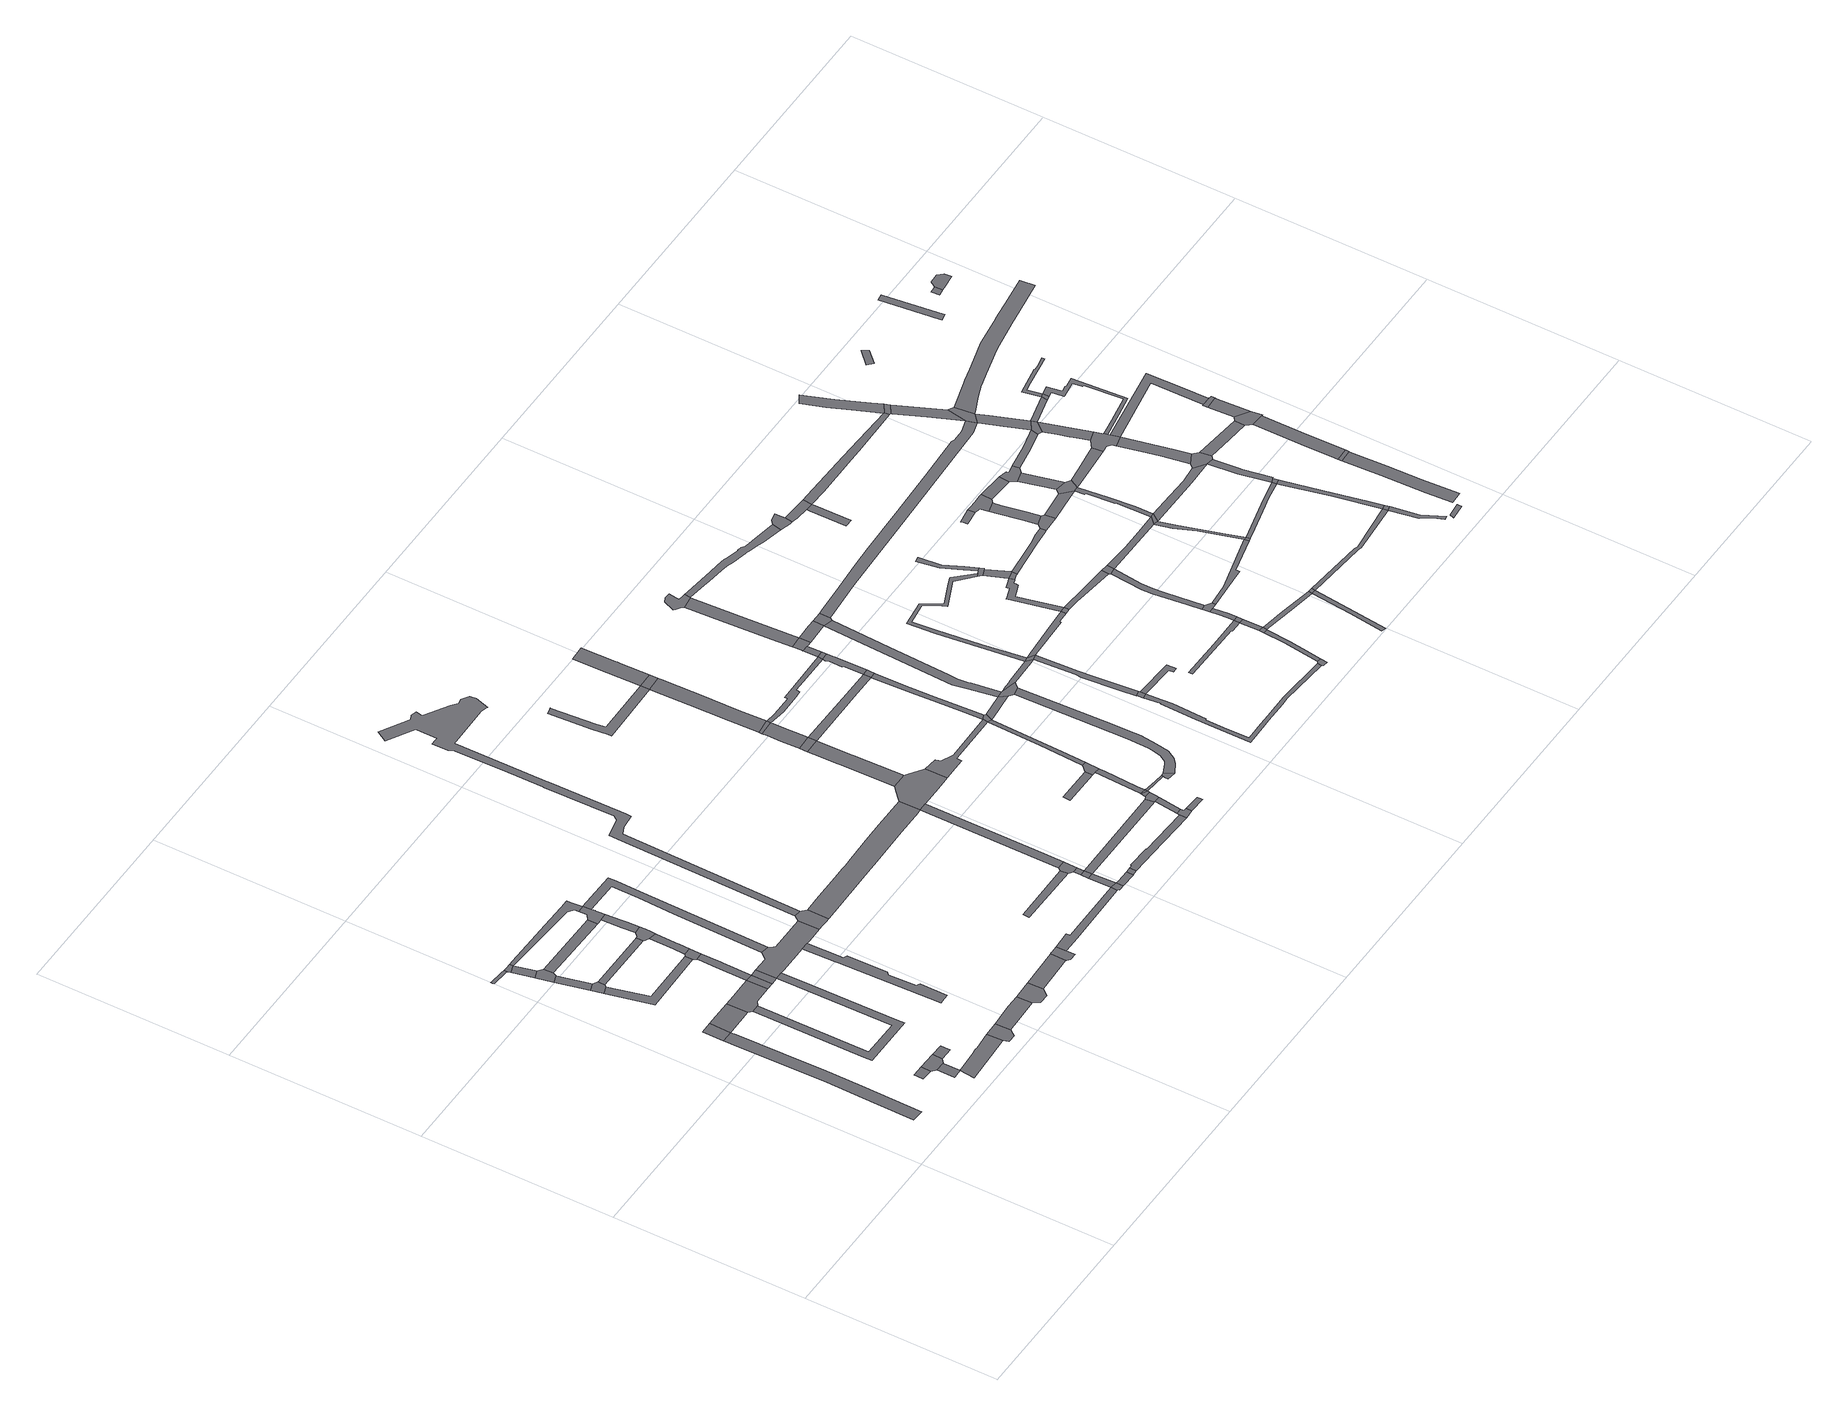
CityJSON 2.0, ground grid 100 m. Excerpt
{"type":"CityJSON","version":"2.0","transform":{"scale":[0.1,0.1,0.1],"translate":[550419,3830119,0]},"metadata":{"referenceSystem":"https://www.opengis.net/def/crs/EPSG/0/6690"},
"CityObjects":{
"road1":{"type":"Road","attributes":{"RoadStructureAttribute.sectionType":"1"},"geometry":[{"type":"MultiSurface","lod":"1","boundaries":[[[0,1,2,3,4,5,6,7,8,9,10,11]]]}]},
"road2":{"type":"Road","attributes":{"RoadStructureAttribute.sectionType":"1"},"geometry":[{"type":"MultiSurface","lod":"1","boundaries":[[[12,13,14,15]]]}]},
"road3":{"type":"Road","geometry":[{"type":"MultiSurface","lod":"1","boundaries":[[[16,5,4,17]]]}]},
"road4":{"type":"Road","attributes":{"RoadStructureAttribute.sectionType":"1"},"geometry":[{"type":"MultiSurface","lod":"1","boundaries":[[[18,19,20,21]]]}]},
"road5":{"type":"Road","geometry":[{"type":"MultiSurface","lod":"1","boundaries":[[[15,14,18,21,22,23]]]}]},
"road6":{"type":"Road","geometry":[{"type":"MultiSurface","lod":"1","boundaries":[[[24,25,26,27,28,29,30,31]]]}]},
"road7":{"type":"Road","attributes":{"RoadStructureAttribute.sectionType":"1"},"geometry":[{"type":"MultiSurface","lod":"1","boundaries":[[[32,17,4,33,34,35]]]}]},
"road8":{"type":"Road","geometry":[{"type":"MultiSurface","lod":"1","boundaries":[[[36,37,23,22]]]}]},
"road9":{"type":"Road","geometry":[{"type":"MultiSurface","lod":"1","boundaries":[[[38,39,40,41,42,43,44,45]]]}]},
"road10":{"type":"Road","attributes":{"RoadStructureAttribute.sectionType":"1"},"geometry":[{"type":"MultiSurface","lod":"1","boundaries":[[[46,47,40,39]]]}]},
"road11":{"type":"Road","attributes":{"RoadStructureAttribute.sectionType":"1"},"geometry":[{"type":"MultiSurface","lod":"1","boundaries":[[[48,49,50,51,52,20,53,54,55]]]}]},
"road12":{"type":"Road","geometry":[{"type":"MultiSurface","lod":"1","boundaries":[[[56,57,58,47,46,59,60]]]}]},
"road13":{"type":"Road","attributes":{"RoadStructureAttribute.sectionType":"1"},"geometry":[{"type":"MultiSurface","lod":"1","boundaries":[[[61,62,63,58,57]]]}]},
"road14":{"type":"Road","geometry":[{"type":"MultiSurface","lod":"1","boundaries":[[[64,65,31,30,63,62,66]]]}]},
"road15":{"type":"Road","attributes":{"RoadStructureAttribute.sectionType":"1"},"geometry":[{"type":"MultiSurface","lod":"1","boundaries":[[[67,68,69,70,71,72,73,74,75,76,77,78,79,80]]]}]},
"road16":{"type":"Road","geometry":[{"type":"MultiSurface","lod":"1","boundaries":[[[81,82,83,35,34,80,79,84,85,86]]]}]},
"road17":{"type":"Road","attributes":{"RoadStructureAttribute.sectionType":"1"},"geometry":[{"type":"MultiSurface","lod":"1","boundaries":[[[87,42,41,88,89,90]]]}]},
"road18":{"type":"Road","geometry":[{"type":"MultiSurface","lod":"1","boundaries":[[[91,48,55,92,93,94]]]}]},
"road19":{"type":"Road","attributes":{"RoadStructureAttribute.sectionType":"1"},"geometry":[{"type":"MultiSurface","lod":"1","boundaries":[[[95,45,44,96,97]]]}]},
"road20":{"type":"Road","geometry":[{"type":"MultiSurface","lod":"1","boundaries":[[[86,85,98,99]]]}]},
"road21":{"type":"Road","attributes":{"RoadStructureAttribute.sectionType":"1"},"geometry":[{"type":"MultiSurface","lod":"1","boundaries":[[[60,59,100,101]]]}]},
"road22":{"type":"Road","geometry":[{"type":"MultiSurface","lod":"1","boundaries":[[[102,99,98,103,75,104]]]}]},
"road23":{"type":"Road","attributes":{"RoadStructureAttribute.sectionType":"1"},"geometry":[{"type":"MultiSurface","lod":"1","boundaries":[[[105,106,107,108,109,110,111,112,113,114,66,62,115,116,117,118,119,120,121,122,123]]]}]},
"road24":{"type":"Road","attributes":{"RoadStructureAttribute.sectionType":"1"},"geometry":[{"type":"MultiSurface","lod":"1","boundaries":[[[124,125,126,127,128,129,86,99]]]}]},
"road25":{"type":"Road","attributes":{"RoadStructureAttribute.sectionType":"1"},"geometry":[{"type":"MultiSurface","lod":"1","boundaries":[[[130,131,132,133,91,94,134,135,136,137]]]}]},
"road26":{"type":"Road","geometry":[{"type":"MultiSurface","lod":"1","boundaries":[[[138,139,140,90,89,141,127,126]]]}]},
"road27":{"type":"Road","attributes":{"RoadStructureAttribute.sectionType":"1"},"geometry":[{"type":"MultiSurface","lod":"1","boundaries":[[[142,143,144,145,146,139,138,147,148,149]]]}]},
"road28":{"type":"Road","geometry":[{"type":"MultiSurface","lod":"1","boundaries":[[[150,151,152,153,154,97,96,155,142,149]]]}]},
"road29":{"type":"Road","attributes":{"RoadStructureAttribute.sectionType":"1"},"geometry":[{"type":"MultiSurface","lod":"1","boundaries":[[[156,157,158,159,160,161,162,163,164,165,166,167,168,169]]]}]},
"road30":{"type":"Road","attributes":{"RoadStructureAttribute.sectionType":"1"},"geometry":[{"type":"MultiSurface","lod":"1","boundaries":[[[170,171,172,173,174,175,176,153,152]]]}]},
"road31":{"type":"Road","geometry":[{"type":"MultiSurface","lod":"1","boundaries":[[[122,177,178,179,180,181,101,100,173,172,182,183,184,185,123]]]}]},
"road32":{"type":"Road","geometry":[{"type":"MultiSurface","lod":"1","boundaries":[[[186,187,130,137,188,189,190,191,192]]]}]},
"road33":{"type":"Road","geometry":[{"type":"MultiSurface","lod":"1","boundaries":[[[193,194,195,104,75,74,196,197,169,168,198,199,200,201,202,203]]]}]},
"road34":{"type":"Road","attributes":{"RoadStructureAttribute.sectionType":"1"},"geometry":[{"type":"MultiSurface","lod":"1","boundaries":[[[204,205,206,207,123,185,208,209,210,193,203]]]}]},
"road35":{"type":"Road","attributes":{"RoadStructureAttribute.sectionType":"1"},"geometry":[{"type":"MultiSurface","lod":"1","boundaries":[[[211,186,192,212]]]}]},
"road36":{"type":"Road","geometry":[{"type":"MultiSurface","lod":"1","boundaries":[[[213,214,200,199,215,216,217,218,219,220]]]}]},
"road37":{"type":"Road","geometry":[{"type":"MultiSurface","lod":"1","boundaries":[[[221,222,223,211,212,224,225,226,227,228]]]}]},
"road38":{"type":"Road","attributes":{"RoadStructureAttribute.sectionType":"1"},"geometry":[{"type":"MultiSurface","lod":"1","boundaries":[[[229,230,231,232,233,221,228,234,235,236]]]}]},
"road39":{"type":"Road","attributes":{"RoadStructureAttribute.sectionType":"1"},"geometry":[{"type":"MultiSurface","lod":"1","boundaries":[[[237,238,239,240]]]}]},
"road40":{"type":"Road","attributes":{"RoadStructureAttribute.sectionType":"1"},"geometry":[{"type":"MultiSurface","lod":"1","boundaries":[[[241,242,243,244,245,246,247,248,218,217,249,250,251,252,253,254,255,256,257]]]}]},
"road41":{"type":"Road","attributes":{"RoadStructureAttribute.sectionType":"1"},"geometry":[{"type":"MultiSurface","lod":"1","boundaries":[[[258,259,260,261,262,263,264,265,266,267,268,269,270,271,272,273,274,275,276,277,278,279,280,213,220,281,282,283,284,285,286,287,288,289,290,291,292,293,294,295,296,297,298,299,300,301,302,303,304,305]]]}]},
"road42":{"type":"Road","geometry":[{"type":"MultiSurface","lod":"1","boundaries":[[[236,235,306,307,308,309,310]]]}]},
"road43":{"type":"Road","attributes":{"RoadStructureAttribute.sectionType":"1"},"geometry":[{"type":"MultiSurface","lod":"1","boundaries":[[[311,312,236,310]]]}]},
"road44":{"type":"Road","geometry":[{"type":"MultiSurface","lod":"1","boundaries":[[[313,314,312,311]]]}]},
"road45":{"type":"Road","attributes":{"RoadStructureAttribute.sectionType":"1"},"geometry":[{"type":"MultiSurface","lod":"1","boundaries":[[[315,314,313,316]]]}]},
"road46":{"type":"Road","geometry":[{"type":"MultiSurface","lod":"1","boundaries":[[[317,240,239,315,316,318]]]}]},
"road47":{"type":"Road","attributes":{"RoadStructureAttribute.sectionType":"1"},"geometry":[{"type":"MultiSurface","lod":"1","boundaries":[[[319,320,310,309,321,322,323]]]}]},
"road48":{"type":"Road","geometry":[{"type":"MultiSurface","lod":"1","boundaries":[[[323,322,324,325]]]}]},
"road49":{"type":"Road","attributes":{"RoadStructureAttribute.sectionType":"1"},"geometry":[{"type":"MultiSurface","lod":"1","boundaries":[[[326,327,256,317,318]]]}]},
"road50":{"type":"Road","attributes":{"RoadStructureAttribute.sectionType":"1"},"geometry":[{"type":"MultiSurface","lod":"1","boundaries":[[[313,311,328,329]]]}]},
"road51":{"type":"Road","attributes":{"RoadStructureAttribute.sectionType":"1"},"geometry":[{"type":"MultiSurface","lod":"1","boundaries":[[[330,331,332,333,325,324,334,335,336]]]}]},
"road52":{"type":"Road","geometry":[{"type":"MultiSurface","lod":"1","boundaries":[[[337,338,339,340,341,342,257,256,327,343,344,345,346,347]]]}]},
"road53":{"type":"Road","attributes":{"RoadStructureAttribute.sectionType":"1"},"geometry":[{"type":"MultiSurface","lod":"1","boundaries":[[[348,349,350,351,352,353,354,355,356,357,340,339]]]}]},
"road54":{"type":"Road","geometry":[{"type":"MultiSurface","lod":"1","boundaries":[[[358,336,335,359,360,361,362]]]}]},
"road55":{"type":"Road","geometry":[{"type":"MultiSurface","lod":"1","boundaries":[[[363,364,352,351]]]}]},
"road56":{"type":"Road","attributes":{"RoadStructureAttribute.sectionType":"1"},"geometry":[{"type":"MultiSurface","lod":"1","boundaries":[[[365,358,362,366]]]}]},
"road57":{"type":"Road","attributes":{"RoadStructureAttribute.sectionType":"1"},"geometry":[{"type":"MultiSurface","lod":"1","boundaries":[[[367,368,369,370,371,372,373,374,375,364,363]]]}]},
"road58":{"type":"Road","attributes":{"RoadStructureAttribute.sectionType":"1"},"geometry":[{"type":"MultiSurface","lod":"1","boundaries":[[[376,377,378,379,380,381,382,383,384,385,386,387,388]]]}]},
"road59":{"type":"Road","geometry":[{"type":"MultiSurface","lod":"1","boundaries":[[[389,390,391,392]]]}]},
"road60":{"type":"Road","geometry":[{"type":"MultiSurface","lod":"1","boundaries":[[[393,329,328,365,366,394,395]]]}]},
"road61":{"type":"Road","geometry":[{"type":"MultiSurface","lod":"1","boundaries":[[[396,397,372,371]]]}]},
"road62":{"type":"Road","geometry":[{"type":"MultiSurface","lod":"1","boundaries":[[[398,399,400,360,359]]]}]},
"road63":{"type":"Road","attributes":{"RoadStructureAttribute.sectionType":"1"},"geometry":[{"type":"MultiSurface","lod":"1","boundaries":[[[401,402,393,395,403]]]}]},
"road64":{"type":"Road","geometry":[{"type":"MultiSurface","lod":"1","boundaries":[[[404,401,403,405]]]}]},
"road65":{"type":"Road"},
"road66":{"type":"Road","attributes":{"RoadStructureAttribute.sectionType":"1"},"geometry":[{"type":"MultiSurface","lod":"1","boundaries":[[[406,404,405,407,408,409]]]}]},
"road67":{"type":"Road","attributes":{"RoadStructureAttribute.sectionType":"1"},"geometry":[{"type":"MultiSurface","lod":"1","boundaries":[[[410,411,412,413,414,387,415,416,417,418,397,396]]]}]},
"road68":{"type":"Road","attributes":{"RoadStructureAttribute.sectionType":"1"},"geometry":[{"type":"MultiSurface","lod":"1","boundaries":[[[419,405,403,420,421]]]}]},
"road69":{"type":"Road","attributes":{"RoadStructureAttribute.sectionType":"1"},"geometry":[{"type":"MultiSurface","lod":"1","boundaries":[[[422,423,424,347,346,425,426,427,428,429,430]]]}]},
"road70":{"type":"Road","geometry":[{"type":"MultiSurface","lod":"1","boundaries":[[[431,392,391,406,409,432]]]}]},
"road71":{"type":"Road","geometry":[{"type":"MultiSurface","lod":"1","boundaries":[[[433,388,387,414]]]}]},
"road72":{"type":"Road","geometry":[{"type":"MultiSurface","lod":"1","boundaries":[[[434,421,420,435,436,437,438]]]}]},
"road73":{"type":"Road","attributes":{"RoadStructureAttribute.sectionType":"1"},"geometry":[{"type":"MultiSurface","lod":"1","boundaries":[[[439,440,441,442,443,444,445,446,447,448,388,433]]]}]},
"road74":{"type":"Road","attributes":{"RoadStructureAttribute.sectionType":"1"},"geometry":[{"type":"MultiSurface","lod":"1","boundaries":[[[449,363,351,450,451,452]]]}]},
"road75":{"type":"Road","attributes":{"RoadStructureAttribute.sectionType":"1"},"geometry":[{"type":"MultiSurface","lod":"1","boundaries":[[[429,453,431,432,454,455]]]}]},
"road76":{"type":"Road","attributes":{"RoadStructureAttribute.sectionType":"1"},"geometry":[{"type":"MultiSurface","lod":"1","boundaries":[[[456,457,458,459,460,461,462,396,371,463,464,465,466,467,468]]]}]},
"road77":{"type":"Road","geometry":[{"type":"MultiSurface","lod":"1","boundaries":[[[469,470,430,429,455,471]]]}]},
"road78":{"type":"Road","attributes":{"RoadStructureAttribute.sectionType":"1"},"geometry":[{"type":"MultiSurface","lod":"1","boundaries":[[[472,473,474,475,476,477,478,479,480,481,482,483,484,485,486,487,438,437]]]}]},
"road79":{"type":"Road","attributes":{"RoadStructureAttribute.sectionType":"1"},"geometry":[{"type":"MultiSurface","lod":"1","boundaries":[[[488,489,490,491,451,492,493,494,495,496,430,470]]]}]},
"road80":{"type":"Road","attributes":{"RoadStructureAttribute.sectionType":"1"},"geometry":[{"type":"MultiSurface","lod":"1","boundaries":[[[497,471,455,498,499,500,501,502]]]}]},
"road81":{"type":"Road","geometry":[{"type":"MultiSurface","lod":"1","boundaries":[[[503,504,452,451,491]]]}]},
"road82":{"type":"Road","attributes":{"RoadStructureAttribute.sectionType":"1"},"geometry":[{"type":"MultiSurface","lod":"1","boundaries":[[[505,506,507,468,508,509,510,511,512,513,452,504]]]}]},
"road83":{"type":"Road","geometry":[{"type":"MultiSurface","lod":"1","boundaries":[[[514,497,502,480,479,515,516]]]}]},
"road84":{"type":"Road","geometry":[{"type":"MultiSurface","lod":"1","boundaries":[[[517,456,468,507]]]}]},
"road85":{"type":"Road","attributes":{"RoadStructureAttribute.sectionType":"1"},"geometry":[{"type":"MultiSurface","lod":"1","boundaries":[[[518,519,456,517]]]}]},
"road86":{"type":"Road","geometry":[{"type":"MultiSurface","lod":"1","boundaries":[[[520,521,522,523,519,518,524,525]]]}]},
"road87":{"type":"Road","attributes":{"RoadStructureAttribute.sectionType":"1"},"geometry":[{"type":"MultiSurface","lod":"1","boundaries":[[[526,527,528,497,514,529,530,531,532,533,534,535]]]}]},
"road88":{"type":"Road","attributes":{"RoadStructureAttribute.sectionType":"1"},"geometry":[{"type":"MultiSurface","lod":"1","boundaries":[[[536,537,538,539,540,541,514,516,542,543]]]}]},
"road89":{"type":"Road","geometry":[{"type":"MultiSurface","lod":"1","boundaries":[[[544,545,546,547,548]]]}]},
"road90":{"type":"Road","attributes":{"RoadStructureAttribute.sectionType":"1"},"geometry":[{"type":"MultiSurface","lod":"1","boundaries":[[[549,550,551,552,553,521,520]]]}]},
"road91":{"type":"Road","attributes":{"RoadStructureAttribute.sectionType":"1"},"geometry":[{"type":"MultiSurface","lod":"1","boundaries":[[[554,520,525,555,526,556]]]}]},
"road92":{"type":"Road","attributes":{"RoadStructureAttribute.sectionType":"1"},"geometry":[{"type":"MultiSurface","lod":"1","boundaries":[[[557,558,559,560,543,561,562,563,564,545,544]]]}]},
"road93":{"type":"Road","geometry":[{"type":"MultiSurface","lod":"1","boundaries":[[[565,566,567,568,569,570,551,550,571,572,573,574,575,576]]]}]},
"road94":{"type":"Road","geometry":[{"type":"MultiSurface","lod":"1","boundaries":[[[577,536,543,560]]]}]},
"road95":{"type":"Road","geometry":[{"type":"MultiSurface","lod":"1","boundaries":[[[556,526,535,578,579]]]}]},
"road96":{"type":"Road","geometry":[{"type":"MultiSurface","lod":"1","boundaries":[[[580,581,582,583,548,547]]]}]},
"road97":{"type":"Road","attributes":{"RoadStructureAttribute.sectionType":"1"},"geometry":[{"type":"MultiSurface","lod":"1","boundaries":[[[584,585,586,587,588,589,590,591,592,547,546,593,594,595,596,597,598,599,600,601,602,603,604]]]}]},
"road98":{"type":"Road","attributes":{"RoadStructureAttribute.sectionType":"1"},"geometry":[{"type":"MultiSurface","lod":"1","boundaries":[[[605,606,607,577,560,608,609,610,611]]]}]},
"road99":{"type":"Road","attributes":{"RoadStructureAttribute.sectionType":"1"},"geometry":[{"type":"MultiSurface","lod":"1","boundaries":[[[612,613,614,615,616,617,618,619,620,536,577,621,622,623,624,625,626,627,628,629,630,631]]]}]},
"road100":{"type":"Road","attributes":{"RoadStructureAttribute.sectionType":"1"},"geometry":[{"type":"MultiSurface","lod":"1","boundaries":[[[632,633,634,635,636,637,638,639,640,641,642,643,644,645,572,571,646,647,648,649,650,651,652,653,654,655,656,657]]]}]},
"road101":{"type":"Road","attributes":{"RoadStructureAttribute.sectionType":"1"},"geometry":[{"type":"MultiSurface","lod":"1","boundaries":[[[658,659,660,661,662,663,664]]]}]},
"road102":{"type":"Road","geometry":[{"type":"MultiSurface","lod":"1","boundaries":[[[665,604,603,666,667,668]]]}]},
"road103":{"type":"Road","geometry":[{"type":"MultiSurface","lod":"1","boundaries":[[[669,605,611,670]]]}]},
"road104":{"type":"Road","attributes":{"RoadStructureAttribute.sectionType":"1"},"geometry":[{"type":"MultiSurface","lod":"1","boundaries":[[[671,672,665,668,673,674,675]]]}]},
"road105":{"type":"Road","attributes":{"RoadStructureAttribute.sectionType":"1"},"geometry":[{"type":"MultiSurface","lod":"1","boundaries":[[[676,677,678,679,680,681,682,683,684,685,605,669,686,687,688,689,690,691,692,693]]]}]},
"road106":{"type":"Road","geometry":[{"type":"MultiSurface","lod":"1","boundaries":[[[694,671,675,695,696]]]}]},
"road107":{"type":"Road","attributes":{"RoadStructureAttribute.sectionType":"1"},"geometry":[{"type":"MultiSurface","lod":"1","boundaries":[[[663,694,696,697]]]}]},
"road108":{"type":"Road","geometry":[{"type":"MultiSurface","lod":"1","boundaries":[[[698,699,664,663,697]]]}]},
"road109":{"type":"Road","geometry":[{"type":"MultiSurface","lod":"1","boundaries":[[[700,701,702,703,631,630,704,705]]]}]},
"road110":{"type":"Road","attributes":{"RoadStructureAttribute.sectionType":"1"},"geometry":[{"type":"MultiSurface","lod":"1","boundaries":[[[706,669,670,707,708,709,710]]]}]},
"road111":{"type":"Road","attributes":{"RoadStructureAttribute.sectionType":"1"},"geometry":[{"type":"MultiSurface","lod":"1","boundaries":[[[711,712,713,714,715,716,717,718,702,701]]]}]},
"road112":{"type":"Road","attributes":{"RoadStructureAttribute.sectionType":"1"},"geometry":[{"type":"MultiSurface","lod":"1","boundaries":[[[719,720,721,722,723,664,699]]]}]},
"road113":{"type":"Road","attributes":{"RoadStructureAttribute.sectionType":"1"},"geometry":[{"type":"MultiSurface","lod":"1","boundaries":[[[724,705,704,676,725]]]}]},
"road114":{"type":"Road","geometry":[{"type":"MultiSurface","lod":"1","boundaries":[[[725,676,693,726,727,728,729]]]}]},
"road115":{"type":"Road","geometry":[{"type":"MultiSurface","lod":"1","boundaries":[[[730,731,732,721,720,733,734]]]}]},
"road116":{"type":"Road","attributes":{"RoadStructureAttribute.sectionType":"1"},"geometry":[{"type":"MultiSurface","lod":"1","boundaries":[[[735,736,737,738,739,740,741,742,731,730]]]}]},
"road117":{"type":"Road","geometry":[{"type":"MultiSurface","lod":"1","boundaries":[[[743,744,657,656,745,746,747]]]}]},
"road118":{"type":"Road","attributes":{"RoadStructureAttribute.sectionType":"1"},"geometry":[{"type":"MultiSurface","lod":"1","boundaries":[[[748,696,695,749,750,751]]]}]},
"road119":{"type":"Road","geometry":[{"type":"MultiSurface","lod":"1","boundaries":[[[710,709,739,738,752]]]}]},
"road120":{"type":"Road","attributes":{"RoadStructureAttribute.sectionType":"1"},"geometry":[{"type":"MultiSurface","lod":"1","boundaries":[[[750,753,754,755,756,757]]]}]},
"road121":{"type":"Road","geometry":[{"type":"MultiSurface","lod":"1","boundaries":[[[747,746,758,759,760,761]]]}]},
"road122":{"type":"Road","attributes":{"RoadStructureAttribute.sectionType":"1"},"geometry":[{"type":"MultiSurface","lod":"1","boundaries":[[[762,763,764,765,766,767,725,729,768,769,770]]]}]},
"road123":{"type":"Road","geometry":[{"type":"MultiSurface","lod":"1","boundaries":[[[759,771,772,773,774,760]]]}]},
"road124":{"type":"Road","attributes":{"RoadStructureAttribute.sectionType":"1"},"geometry":[{"type":"MultiSurface","lod":"1","boundaries":[[[775,776,777,778,779,780,781,782,783,784,579,578,785,786,787,788,789]]]}]},
"road125":{"type":"Road","geometry":[{"type":"MultiSurface","lod":"1","boundaries":[[[751,750,757,790]]]}]},
"road126":{"type":"Road","attributes":{"RoadStructureAttribute.sectionType":"1"},"geometry":[{"type":"MultiSurface","lod":"1","boundaries":[[[791,792,734,733,793,794,795,796]]]}]},
"road127":{"type":"Road","geometry":[{"type":"MultiSurface","lod":"1","boundaries":[[[797,798,799,800,801]]]}]},
"road128":{"type":"Road","attributes":{"RoadStructureAttribute.sectionType":"1"},"geometry":[{"type":"MultiSurface","lod":"1","boundaries":[[[802,803,804,805,752,738,806,807]]]}]},
"road129":{"type":"Road","geometry":[{"type":"MultiSurface","lod":"1","boundaries":[[[808,809,810,762,770,811,812]]]}]},
"road130":{"type":"Road","attributes":{"RoadStructureAttribute.sectionType":"1"},"geometry":[{"type":"MultiSurface","lod":"1","boundaries":[[[813,814,815,816,817,818,809,808]]]}]},
"road131":{"type":"Road","geometry":[{"type":"MultiSurface","lod":"1","boundaries":[[[819,820,821,797,801,822,823,816,815,824,825]]]}]},
"road132":{"type":"Road","attributes":{"RoadStructureAttribute.sectionType":"1"},"geometry":[{"type":"MultiSurface","lod":"1","boundaries":[[[806,826,827,791,828,829,830,831,832]]]}]},
"road133":{"type":"Road","geometry":[{"type":"MultiSurface","lod":"1","boundaries":[[[791,796,833,828]]]}]},
"road134":{"type":"Road","attributes":{"RoadStructureAttribute.sectionType":"1"},"geometry":[{"type":"MultiSurface","lod":"1","boundaries":[[[834,812,811,835,836]]]}]},
"road135":{"type":"Road","geometry":[{"type":"MultiSurface","lod":"1","boundaries":[[[837,807,806,832]]]}]},
"road136":{"type":"Road","attributes":{"RoadStructureAttribute.sectionType":"1"},"geometry":[{"type":"MultiSurface","lod":"1","boundaries":[[[825,824,838,839]]]}]},
"road137":{"type":"Road","attributes":{"RoadStructureAttribute.sectionType":"1"},"geometry":[{"type":"MultiSurface","lod":"1","boundaries":[[[840,841,790,757,842,843,844,845]]]}]},
"road138":{"type":"Road","attributes":{"RoadStructureAttribute.sectionType":"1"},"geometry":[{"type":"MultiSurface","lod":"1","boundaries":[[[846,847,848,761,760,849,850,851,852,853]]]}]},
"road139":{"type":"Road","attributes":{"RoadStructureAttribute.sectionType":"1"},"geometry":[{"type":"MultiSurface","lod":"1","boundaries":[[[854,855,856,836,857,858,859,860,807,837]]]}]},
"road140":{"type":"Road","geometry":[{"type":"MultiSurface","lod":"1","boundaries":[[[861,834,836,856,862,863]]]}]},
"road141":{"type":"Road","attributes":{"RoadStructureAttribute.sectionType":"1"},"geometry":[{"type":"MultiSurface","lod":"1","boundaries":[[[864,865,861,863]]]}]},
"road142":{"type":"Road","geometry":[{"type":"MultiSurface","lod":"1","boundaries":[[[866,867,868,869,839,838,865,864,870,871,872,873]]]}]},
"road143":{"type":"Road","attributes":{"RoadStructureAttribute.sectionType":"1"},"geometry":[{"type":"MultiSurface","lod":"1","boundaries":[[[874,875,876,828,833,877,878,879,880]]]}]},
"road144":{"type":"Road","attributes":{"RoadStructureAttribute.sectionType":"1"},"geometry":[{"type":"MultiSurface","lod":"1","boundaries":[[[881,882,837,832,883,884,885]]]}]},
"road145":{"type":"Road","attributes":{"RoadStructureAttribute.sectionType":"1"},"geometry":[{"type":"MultiSurface","lod":"1","boundaries":[[[886,887,862,856,888,889]]]}]},
"road146":{"type":"Road","attributes":{"RoadStructureAttribute.sectionType":"1"},"geometry":[{"type":"MultiSurface","lod":"1","boundaries":[[[890,891,892,873,872,893,894]]]}]},
"road147":{"type":"Road","attributes":{"RoadStructureAttribute.sectionType":"1"},"geometry":[{"type":"MultiSurface","lod":"1","boundaries":[[[895,896,844,897,898,899,900]]]}]},
"road148":{"type":"Road","geometry":[{"type":"MultiSurface","lod":"1","boundaries":[[[901,845,844,896]]]}]},
"road149":{"type":"Road","attributes":{"RoadStructureAttribute.sectionType":"1"},"geometry":[{"type":"MultiSurface","lod":"1","boundaries":[[[902,903,904,905,880,906,845,901]]]}]},
"road150":{"type":"Road","attributes":{"RoadStructureAttribute.sectionType":"1"},"geometry":[{"type":"MultiSurface","lod":"1","boundaries":[[[907,908,909,910,911,912,913,914,915,853,916]]]}]},
"road151":{"type":"Road","geometry":[{"type":"MultiSurface","lod":"1","boundaries":[[[917,874,880,905]]]}]},
"road152":{"type":"Road","geometry":[{"type":"MultiSurface","lod":"1","boundaries":[[[916,853,852,918,919]]]}]},
"road153":{"type":"Road","attributes":{"RoadStructureAttribute.sectionType":"1"},"geometry":[{"type":"MultiSurface","lod":"1","boundaries":[[[920,921,922,923]]]}]},
"road154":{"type":"Road","attributes":{"RoadStructureAttribute.sectionType":"1"},"geometry":[{"type":"MultiSurface","lod":"1","boundaries":[[[924,919,918,925,926,775,927]]]}]},
"road155":{"type":"Road","attributes":{"RoadStructureAttribute.sectionType":"1"},"geometry":[{"type":"MultiSurface","lod":"1","boundaries":[[[884,928,929,930,874,917,931,932,933,934]]]}]},
"road156":{"type":"Road","geometry":[{"type":"MultiSurface","lod":"1","boundaries":[[[935,936,937,938,885,884,934,939,940]]]}]},
"road157":{"type":"Road","geometry":[{"type":"MultiSurface","lod":"1","boundaries":[[[941,942,943,886,889,944,945,946,947,948,949,950,951,952,953]]]}]},
"road158":{"type":"Road","attributes":{"RoadStructureAttribute.sectionType":"1"},"geometry":[{"type":"MultiSurface","lod":"1","boundaries":[[[954,949,948,955,956,936,935]]]}]},
"road159":{"type":"Road","geometry":[{"type":"MultiSurface","lod":"1","boundaries":[[[957,927,775,789,958,959]]]}]},
"road160":{"type":"Road","attributes":{"RoadStructureAttribute.sectionType":"1"},"geometry":[{"type":"MultiSurface","lod":"1","boundaries":[[[960,961,958,789,962,963,890,964]]]}]},
"road161":{"type":"Road","geometry":[{"type":"MultiSurface","lod":"1","boundaries":[[[964,890,894,965,966,967]]]}]},
"road162":{"type":"Road","attributes":{"RoadStructureAttribute.sectionType":"1"},"geometry":[{"type":"MultiSurface","lod":"1","boundaries":[[[967,966,968,969,970,971,943,942]]]}]},
"road163":{"type":"Road","attributes":{"RoadStructureAttribute.sectionType":"1"},"geometry":[{"type":"MultiSurface","lod":"1","boundaries":[[[972,973,974,975,976,977,978,979]]]}]},
"road164":{"type":"Road","attributes":{"RoadStructureAttribute.sectionType":"1"},"geometry":[{"type":"MultiSurface","lod":"1","boundaries":[[[980,981,964,967,982]]]}]},
"road165":{"type":"Road","attributes":{"RoadStructureAttribute.sectionType":"1"},"geometry":[{"type":"MultiSurface","lod":"1","boundaries":[[[940,939,983,984,985]]]}]},
"road166":{"type":"Road","geometry":[{"type":"MultiSurface","lod":"1","boundaries":[[[986,987,975,974,988]]]}]},
"road167":{"type":"Road","geometry":[{"type":"MultiSurface","lod":"1","boundaries":[[[989,980,982,990]]]}]},
"road168":{"type":"Road","attributes":{"RoadStructureAttribute.sectionType":"1"},"geometry":[{"type":"MultiSurface","lod":"1","boundaries":[[[991,992,993,994,995,996,997,998,999,1000,989,990,1001,1002,1003,1004,1005,1006,1007,1008,1009,1010,953,952]]]}]},
"road169":{"type":"Road","attributes":{"RoadStructureAttribute.sectionType":"1"},"geometry":[{"type":"MultiSurface","lod":"1","boundaries":[[[1011,1012,950,949,1013,1014,1015,1016]]]}]},
"road170":{"type":"Road","attributes":{"RoadStructureAttribute.sectionType":"1"},"geometry":[{"type":"MultiSurface","lod":"1","boundaries":[[[1017,1018,1019,987,986,1020,1021,1022,1023]]]}]},
"road171":{"type":"Road","geometry":[{"type":"MultiSurface","lod":"1","boundaries":[[[1024,1025,1026,1027]]]}]},
"road172":{"type":"Road","geometry":[{"type":"MultiSurface","lod":"1","boundaries":[[[1028,985,984,1029,1030,1017,1023,1031]]]}]},
"road173":{"type":"Road","attributes":{"RoadStructureAttribute.sectionType":"1"},"geometry":[{"type":"MultiSurface","lod":"1","boundaries":[[[1032,1033,1034,1035,1036,1037,1038,1039,1040,980,989]]]}]},
"road174":{"type":"Road","attributes":{"RoadStructureAttribute.sectionType":"1"},"geometry":[{"type":"MultiSurface","lod":"1","boundaries":[[[1041,1042,1043,1028,1031]]]}]},
"road175":{"type":"Road","geometry":[{"type":"MultiSurface","lod":"1","boundaries":[[[1044,1043,1042,1045,1016,1015]]]}]},
"road176":{"type":"Road","attributes":{"RoadStructureAttribute.sectionType":"1"},"geometry":[{"type":"MultiSurface","lod":"1","boundaries":[[[1046,1047,1048,1049,1050,1051,1052,1053,1054,1055,959,958,1056,1057,1058,1059,1060,1061,1062,1063,1064,1065,1066]]]}]},
"road177":{"type":"Road","attributes":{"RoadStructureAttribute.sectionType":"1"},"geometry":[{"type":"MultiSurface","lod":"1","boundaries":[[[1067,1068,1069,1070,1071,1072,1073]]]}]},
"road178":{"type":"Road","attributes":{"RoadStructureAttribute.sectionType":"1"},"geometry":[{"type":"MultiSurface","lod":"1","boundaries":[[[1074,1075,1076,1077]]]}]},
"road179":{"type":"Road","geometry":[{"type":"MultiSurface","lod":"1","boundaries":[[[1078,1079,1074,1077,1080,1081,1082]]]}]}
},
"vertices":[
[291,488,0],[292,692,0],[287,896,0],[282,1138,0],[281,1164,0],[220,1163,0],[221,1124,0],[228,836,0],[233,632,0],[229,384,0],[227,178,0],[289,175,0],
[474,326,0],[472,277,0],[531,274,0],[532,324,0],
[221,1274,0],[284,1274,0],
[553,252,0],[554,162,0],[604,165,0],[603,252,0],
[626,271,0],[627,321,0],
[83,2236,0],[3,2243,0],[1,2244,0],[3,2234,0],[5,2225,0],[90,2218,0],[99,2217,0],[100,2234,0],
[336,1274,0],[291,1164,0],[430,1166,0],[430,1274,0],
[693,269,0],[694,319,0],
[252,1837,0],[229,1851,0],[190,1837,0],[204,1777,0],[242,1791,0],[250,1799,0],[252,1801,0],[254,1836,0],
[190,2016,0],[150,2002,0],
[861,181,0],[767,175,0],[757,175,0],[719,172,0],[658,169,0],[596,85,0],[860,100,0],[866,101,0],
[194,2086,0],[172,2105,0],[129,2090,0],[199,2037,0],[197,2085,0],
[147,2202,0],[145,2213,0],[103,2199,0],
[118,2232,0],[110,2232,0],[145,2231,0],
[454,573,0],[454,553,0],[455,533,0],[735,531,0],[734,552,0],[734,573,0],[725,1066,0],[723,1169,0],[683,1168,0],[685,1065,0],[694,573,0],[494,573,0],[489,1148,0],[449,1148,0],
[575,1275,0],[485,1274,0],[455,1274,0],[512,1166,0],[606,1167,0],[604,1275,0],
[297,1586,0],[260,1543,0],[593,1549,0],[592,1589,0],
[939,185,0],[877,74,0],[917,73,0],[941,106,0],
[567,1837,0],[582,1801,0],[580,1837,0],
[644,1168,0],[643,1274,0],
[569,2030,0],[569,2081,0],
[649,1274,0],[681,1168,0],[682,1275,0],
[630,2147,0],[628,2163,0],[626,2184,0],[625,2198,0],[623,2223,0],[576,2224,0],[571,2224,0],[442,2226,0],[287,2228,0],[167,2231,0],[167,2211,0],[327,2201,0],[565,2186,0],[568,2184,0],[572,2181,0],[590,2165,0],[591,2163,0],[592,2144,0],[630,2146,0],
[644,1425,0],[644,1434,0],[645,1536,0],[605,1533,0],[605,1523,0],[605,1434,0],
[1137,193,0],[1068,191,0],[979,188,0],[972,187,0],[951,107,0],[973,107,0],[1049,110,0],[1140,113,0],
[646,1597,0],[606,1596,0],[593,1590,0],[595,1549,0],
[608,1784,0],[608,1780,0],[607,1658,0],[607,1656,0],[606,1601,0],[647,1655,0],[647,1657,0],[649,1776,0],
[649,1802,0],[651,1831,0],[649,1859,0],[608,1856,0],[589,1837,0],[589,1796,0],
[910,997,0],[910,982,0],[930,460,0],[958,462,0],[985,463,0],[984,603,0],[966,613,0],[960,753,0],[975,768,0],[968,973,0],[950,983,0],[950,999,0],[946,1167,0],[903,1167,0],
[645,1926,0],[643,1954,0],[638,2033,0],[599,2030,0],[599,2023,0],[605,1923,0],[608,1858,0],
[594,2124,0],[596,2104,0],[596,2101,0],[594,2099,0],[571,2083,0],[636,2069,0],[635,2083,0],[635,2084,0],[633,2102,0],
[1239,197,0],[1169,194,0],[1146,105,0],[1161,82,0],[1211,80,0],[1226,98,0],[1242,117,0],
[792,1311,0],[770,1285,0],[762,1275,0],[725,1169,0],[743,1168,0],[965,1167,0],[1049,1167,0],[1048,1275,0],[853,1276,0],[848,1283,0],[834,1302,0],
[844,1959,0],[846,2101,0],[846,2121,0],[846,2142,0],[807,2101,0],[804,1960,0],[800,1774,0],
[1450,205,0],[1447,126,0],
[1067,1304,0],[1058,1290,0],[1075,1167,0],[1104,1167,0],[1129,1167,0],[1129,1276,0],[1111,1293,0],[1104,1299,0],
[1499,207,0],[1465,206,0],[1458,206,0],[1452,122,0],[1466,109,0],[1503,110,0],[1502,135,0],[1501,155,0],
[1774,192,0],[1696,191,0],[1596,191,0],[1596,198,0],[1595,211,0],[1596,156,0],[1950,160,0],[1952,194,0],
[1603,440,0],[1600,408,0],[1930,404,0],[1925,443,0],
[1761,1286,0],[1665,1284,0],[1509,1281,0],[1507,1281,0],[1457,1280,0],[1432,1280,0],[1394,1279,0],[1206,1277,0],[1176,1167,0],[1450,1171,0],[1524,1172,0],[1525,1172,0],[1772,1175,0],[1915,1177,0],[1918,1177,0],[1935,1178,0],[1933,1287,0],
[1254,3417,0],[1250,3420,0],[1110,3501,0],[1079,3444,0],[1212,3367,0],[1212,3358,0],[1213,3255,0],[1192,3255,0],[1170,3255,0],[1171,3172,0],[1176,3164,0],[1183,3155,0],[1189,2902,0],[1191,2690,0],[1191,2687,0],[1197,2323,0],[1196,2321,0],[1194,2319,0],[1180,2300,0],[1080,2279,0],[1079,2255,0],[1079,2232,0],[1069,1571,0],[1118,2232,0],[1155,2250,0],[1235,2258,0],[1235,2285,0],[1234,2316,0],[1231,2688,0],[1231,2690,0],[1229,2903,0],[1226,3173,0],[1227,3173,0],[1241,3173,0],[1461,3176,0],[1491,3168,0],[1499,3166,0],[1522,3238,0],[1517,3271,0],[1479,3295,0],[1454,3288,0],[1425,3312,0],[1309,3382,0],[1306,3384,0],[1307,3385,0],[1303,3390,0],[1308,3421,0],[1278,3430,0],
[1957,160,0],[1958,152,0],[1966,152,0],[1988,152,0],[1988,188,0],
[1984,311,0],[1951,310,0],
[1981,351,0],[1951,350,0],
[1950,387,0],[1981,387,0],
[1938,458,0],[1981,458,0],
[2036,188,0],[2006,188,0],[2069,151,0],[2073,151,0],[2073,187,0],
[2101,154,0],[2101,187,0],
[1981,613,0],[1980,1178,0],
[2519,311,0],[2511,356,0],
[2241,183,0],[2242,188,0],[2119,193,0],[2117,187,0],[2233,148,0],[2505,136,0],[2505,172,0],
[2164,1297,0],[2106,1341,0],[2087,1354,0],[2004,1352,0],[1986,1335,0],[1941,1294,0],[2009,1179,0],[2092,1180,0],[2158,1181,0],[2171,1181,0],[2170,1293,0],
[2078,1612,0],[2078,1614,0],[2078,1628,0],[2074,1800,0],[1994,1798,0],[1996,1732,0],[1998,1651,0],[1998,1642,0],[1998,1627,0],[1998,1610,0],
[2508,187,0],[2555,140,0],[2556,169,0],[2540,170,0],[2538,186,0],
[2073,1844,0],[1993,1841,0],
[2523,311,0],[2555,309,0],
[2073,1847,0],[2073,1862,0],[2070,1935,0],[2068,2026,0],[2067,2035,0],[1988,2031,0],[1989,2008,0],[1990,1935,0],[1993,1852,0],
[1663,2649,0],[1663,2651,0],[1658,2694,0],[1639,2922,0],[1639,2924,0],[1621,2920,0],[1603,2916,0],[1620,2694,0],[1625,2647,0],[1627,2623,0],[1629,2599,0],[1970,2607,0],[1970,2653,0],
[2335,675,0],[2334,637,0],[2524,635,0],[2524,676,0],
[2529,363,0],[2558,335,0],[2562,361,0],
[2067,2056,0],[1987,2047,0],
[2645,136,0],[2644,150,0],[2644,164,0],
[2532,388,0],[2529,365,0],[2564,375,0],
[2533,392,0],[2564,386,0],
[2544,634,0],[2564,431,0],[2572,605,0],[2573,632,0],
[2061,2199,0],[2056,2407,0],[2055,2440,0],[2051,2596,0],[2050,2611,0],[1971,2590,0],[1976,2405,0],[1982,2198,0],[1986,2085,0],
[2638,377,0],[2680,363,0],[2681,373,0],
[2312,1232,0],[2250,1260,0],[2243,1287,0],[2243,1182,0],[2295,1183,0],[2299,1183,0],[2300,1208,0],[2573,1211,0],[2575,1238,0],
[2554,707,0],[2577,705,0],
[2049,2656,0],
[2686,373,0],[2678,348,0],[2676,335,0],[2721,328,0],[2695,372,0],
[2045,2806,0],[2044,2822,0],[2044,2824,0],[2044,2831,0],[2039,3001,0],[2039,3006,0],[1959,3002,0],[1962,2893,0],[1964,2822,0],[1970,2658,0],
[2401,1842,0],[2401,1802,0],[2546,1803,0],[2547,1841,0],
[2564,934,0],[2583,832,0],[2593,1204,0],
[2535,2073,0],[2265,2066,0],[2237,2065,0],[2237,2058,0],[2237,2050,0],[2124,2049,0],[2069,2056,0],[2157,2022,0],[2267,2025,0],[2302,2026,0],[2303,2036,0],[2304,2046,0],[2533,2048,0],
[2604,1244,0],[2600,1249,0],[2609,1241,0],
[2778,359,0],[2803,384,0],[2830,427,0],[2839,497,0],[2851,584,0],[2848,649,0],[2847,732,0],[2827,1211,0],[2783,1199,0],[2801,621,0],[2801,556,0],[2799,509,0],[2792,469,0],[2785,441,0],[2765,406,0],[2750,398,0],
[2597,1297,0],[2586,1496,0],[2581,1622,0],[2577,1803,0],[2546,1799,0],[2554,1596,0],[2562,1466,0],[2571,1330,0],[2575,1245,0],
[2733,1254,0],[2603,1205,0],[2607,1205,0],[2750,1217,0],[2758,1217,0],[2763,1218,0],
[2577,1831,0],[2577,1842,0],
[2574,2010,0],[2572,2011,0],[2571,2049,0],[2532,2041,0],[2531,2034,0],[2533,2027,0],[2537,2013,0],[2537,1947,0],[2542,1943,0],
[2769,1257,0],[2838,1224,0],[2850,1238,0],
[2571,2074,0],
[2570,2149,0],[2534,2148,0],
[2596,2207,0],[2531,2203,0],[2535,2160,0],[2534,2151,0],[2572,2149,0],[2597,2149,0],
[2720,2153,0],[2692,1470,0],[2705,1404,0],[2768,1259,0],[2745,1406,0],[2744,1411,0],[2735,1470,0],[2739,1513,0],[2754,1838,0],[2768,2141,0],
[2990,1270,0],[2849,1263,0],[2839,1262,0],[2834,1262,0],[2794,1259,0],[2780,1258,0],[2992,1242,0],[3021,1243,0],
[3086,736,0],[3060,731,0],[3063,699,0],[3088,702,0],[3087,729,0],
[2580,2481,0],[2566,2753,0],[2498,2745,0],[2509,2562,0],[2525,2308,0],
[2683,2211,0],[2717,2153,0],[2720,2211,0],
[3067,951,0],[3059,1037,0],[3046,1247,0],[3047,1250,0],[3034,1034,0],[3031,1003,0],[3048,805,0],[3056,730,0],
[2505,2849,0],[2484,2839,0],[2458,2780,0],[2468,2774,0],[2487,2760,0],[2496,2752,0],[2566,2757,0],[2568,2788,0],[2562,2789,0],[2531,2793,0],[2533,2814,0],[2537,2848,0],
[3011,1273,0],
[2778,2156,0],[2778,2212,0],
[3272,693,0],[3273,668,0],[3299,669,0],[3297,719,0],
[3391,166,0],[3249,164,0],[3191,164,0],[3086,162,0],[3085,297,0],[3085,388,0],[3091,388,0],[3097,569,0],[3091,653,0],[3072,612,0],[3069,611,0],[3065,445,0],[3065,360,0],[3065,141,0],[3191,144,0],[3228,145,0],[3345,146,0],[3390,147,0],[3647,127,0],[3649,127,0],[3653,147,0],
[3345,1296,0],[3204,1287,0],[3046,1276,0],[3051,1252,0],[3286,1260,0],[3286,1269,0],[3346,1272,0],
[3276,1830,0],[3272,1834,0],[3234,1817,0],[3117,1768,0],[3060,1863,0],[2922,1846,0],[2934,1704,0],[2944,1627,0],[2971,1424,0],[2981,1494,0],[2953,1714,0],[2943,1832,0],[3054,1847,0],[3089,1792,0],[3110,1745,0],[3260,1809,0],[3264,1805,0],[3269,1801,0],[3342,1732,0],[3359,1740,0],
[3018,2707,0],[3017,2707,0],[3013,2708,0],[2972,2715,0],[2957,2727,0],[2954,2729,0],[2937,2733,0],[2936,2731,0],[2935,2730,0],[2866,2747,0],[2851,2753,0],[2835,2755,0],[2721,2769,0],[2594,2785,0],[2643,2746,0],[2702,2737,0],[2786,2725,0],[2823,2719,0],[2857,2710,0],[2935,2691,0],[2942,2689,0],[2952,2686,0],[3010,2668,0],[3035,2661,0],[3143,2634,0],[3155,2684,0],
[3517,608,0],[3307,609,0],[3308,590,0],[3632,585,0],[3634,579,0],[3693,578,0],[3695,608,0],
[3662,154,0],[3655,118,0],[3681,115,0],[3685,151,0],
[3374,1299,0],[3375,1273,0],
[3696,452,0],[3688,341,0],[3693,212,0],[3709,328,0],[3720,450,0],
[3404,1605,0],[3399,1604,0],[3368,1593,0],[3348,1586,0],[3351,1578,0],[3353,1570,0],[3291,1549,0],[3288,1548,0],[3289,1546,0],[3344,1298,0],[3329,1483,0],[3321,1522,0],[3365,1538,0],[3389,1547,0],[3391,1559,0],[3392,1572,0],[3408,1577,0],[3413,1579,0],
[3697,478,0],[3722,454,0],[3724,475,0],
[3722,577,0],
[3722,590,0],[3721,609,0],
[3402,1733,0],[3393,1754,0],[3375,1746,0],[3370,1744,0],[3361,1714,0],[3397,1729,0],
[3528,1287,0],[3436,1268,0],[3462,1266,0],[3659,1240,0],[3662,1278,0],
[3366,1815,0],[3324,1908,0],[3311,2022,0],[3308,2022,0],[3297,2020,0],[3283,2017,0],[3304,1904,0],[3348,1807,0],
[3721,653,0],[3711,730,0],[3686,727,0],[3690,689,0],[3695,646,0],
[3446,1622,0],[3448,1617,0],
[3431,1585,0],[3441,1588,0],[3446,1588,0],[3449,1589,0],
[3710,771,0],[3681,767,0],[3683,750,0],[3741,732,0],[3739,749,0],
[3686,967,0],[3683,1025,0],[3683,1087,0],[3699,1235,0],[3665,1231,0],[3649,1060,0],[3651,1005,0],[3672,834,0],
[3217,2710,0],[3175,2702,0],[3198,2620,0],[3213,2617,0],[3220,2657,0],
[3855,452,0],[3902,422,0],[4023,400,0],[4026,421,0],
[3703,1275,0],
[3999,189,0],[3977,10,0],[4000,4,0],[4030,253,0],[4046,399,0],
[3248,2610,0],[3315,2604,0],[3355,2602,0],[3358,2649,0],
[3751,1652,0],[3749,1651,0],[3708,1648,0],[3676,1643,0],[3659,1639,0],[3607,1633,0],[3662,1614,0],[3737,1620,0],[3752,1621,0],
[3315,2588,0],[3317,2398,0],[3357,2398,0],[3355,2586,0],
[4166,2292,0],[4100,2271,0],[4037,2269,0],[4023,2276,0],[3773,2264,0],[3500,2252,0],[3247,2242,0],[3124,2235,0],[2926,2221,0],[2808,2213,0],[3008,2172,0],[3501,2195,0],[4016,2218,0],[4118,2223,0],[4182,2241,0],
[4048,417,0],
[4160,836,0],[3856,759,0],[3852,740,0],[3975,750,0],[3974,768,0],[4164,814,0],
[3683,1988,0],[3603,1977,0],[3605,1963,0],[3607,1943,0],[3688,1953,0],
[4043,1267,0],[3981,1266,0],[3846,1265,0],[3819,1265,0],[4034,1231,0],[4070,1267,0],
[3821,1689,0],[3768,1672,0],[3757,1659,0],[3840,1626,0],[3835,1680,0],
[3809,1758,0],[3786,1878,0],[3779,1916,0],[3726,1901,0],[3732,1868,0],[3755,1749,0],
[3788,1988,0],[3742,1988,0],[3705,1988,0],[3709,1947,0],[3717,1945,0],[3797,1933,0],[3800,1988,0],
[4057,1147,0],[4099,1042,0],[4176,836,0],[4148,928,0],[4091,1113,0],[4081,1150,0],[4059,1227,0],
[4179,817,0],
[3980,1695,0],[3986,1640,0],[4033,1644,0],
[4090,1268,0],
[3934,1924,0],[3938,1979,0],
[4382,381,0],[4365,386,0],[4365,368,0],[4384,364,0],[4650,384,0],[4645,411,0],
[3751,2638,0],[3690,2640,0],[3393,2647,0],[3449,2597,0],[3663,2597,0],[3751,2598,0],[4026,2601,0],[4020,2628,0],
[4089,1361,0],[4076,1493,0],[4061,1646,0],[4040,1594,0],[4046,1594,0],[4060,1448,0],[4064,1448,0],
[4001,1717,0],[4083,1692,0],[4060,1709,0],
[4009,1907,0],[3956,1893,0],
[4019,1963,0],[3997,1958,0],[3983,1955,0],[3980,1968,0],[4018,1915,0],[4030,1927,0],[4033,1930,0],[4028,1965,0],
[4536,918,0],[4428,898,0],[4321,871,0],[4207,824,0],[4392,868,0],[4443,882,0],[4540,898,0],
[4340,1261,0],[4230,1264,0],[4349,1224,0],[4488,1228,0],[4429,1270,0],
[4308,1721,0],[4165,1702,0],[4067,1646,0],[4317,1666,0],
[4268,2012,0],[4245,2005,0],[4155,1984,0],[4162,1949,0],[4259,1972,0],
[4698,250,0],[4676,392,0],[4680,240,0],[4714,188,0],[4735,138,0],[4752,142,0],
[4671,416,0],
[4655,488,0],[4609,702,0],[4566,893,0],[4564,903,0],[4598,650,0],
[4045,2711,0],[3980,2863,0],[3948,2945,0],[3924,3012,0],[3876,2983,0],[3919,2867,0],[3962,2762,0],[4014,2643,0],[4018,2635,0],[4068,2659,0],
[4560,930,0],
[4033,2601,0],[4080,2631,0],
[4843,141,0],[4769,134,0],[4761,111,0],[4844,118,0],
[4111,2560,0],[4035,2595,0],[4099,2451,0],[4184,2395,0],
[4504,1086,0],[4502,1079,0],[4531,946,0],[4566,933,0],[4537,1076,0],[4538,1090,0],[4524,1221,0],
[4507,1321,0],[4450,1292,0],[4442,1285,0],[4434,1275,0],[4541,1238,0],[4535,1295,0],
[4413,1721,0],[4400,1766,0],[4348,1750,0],[4353,1670,0],[4354,1669,0],[4359,1665,0],[4373,1654,0],[4377,1636,0],[4433,1649,0],[4422,1694,0],[4422,1696,0],[4420,1706,0],[4415,1722,0],
[4489,1403,0],[4404,1521,0],[4424,1431,0],
[4201,2387,0],[4226,2280,0],[4214,2380,0],
[4278,2140,0],[4248,2220,0],[4190,2220,0],[4224,2129,0],[4315,2042,0],
[4262,1971,0],[4282,1962,0],[4325,2014,0],
[4303,1895,0],[4319,1843,0],[4321,1838,0],[4333,1798,0],
[4898,362,0],[4890,536,0],[4881,728,0],[4816,725,0],[4825,527,0],[4835,298,0],[4843,165,0],[4910,169,0],
[4473,2080,0],[4317,2043,0],[4468,2050,0],
[4672,1223,0],[4784,1212,0],[4787,1266,0],
[4882,747,0],[4815,744,0],[4882,730,0],
[4490,2086,0],[4493,2054,0],
[4552,1728,0],[4661,1747,0],[4641,2029,0],[4589,2022,0],[4584,2025,0],[4555,2020,0],[4551,2025,0],[4538,2094,0],[4538,2096,0],[4536,2095,0],[4518,2058,0],[4526,2004,0],[4527,1996,0],[4530,1996,0],[4618,2009,0],[4623,1959,0],[4633,1959,0],[4650,1760,0],[4507,1736,0],[4429,1724,0],
[4846,1566,0],[4841,1759,0],[4799,1711,0],[4801,1566,0],[4804,1440,0],[4849,1438,0],
[4810,1185,0],[4812,936,0],[4814,763,0],[4882,759,0],[4879,977,0],[4877,1178,0],[4883,1178,0],
[4310,2921,0],[4243,2855,0],[4268,2830,0],[4330,2892,0],
[4806,1281,0],[4798,1197,0],[4803,1192,0],[4874,1236,0],
[4475,2160,0],[4520,2169,0],[4628,2186,0],[4687,2194,0],[4685,2208,0],[4631,2198,0],[4607,2195,0],[4606,2201,0],[4453,2173,0],
[4866,1407,0],[4866,1416,0],[4799,1411,0],
[4797,1440,0],[4866,1437,0],
[5058,2550,0],[4930,2533,0],[4794,2515,0],[4789,2514,0],[4775,2512,0],[4626,2491,0],[4518,2462,0],[4458,2446,0],[4384,2427,0],[4366,2423,0],[4237,2285,0],[4328,2324,0],[4397,2349,0],[4399,2349,0],[4470,2367,0],[4478,2369,0],[4596,2399,0],[4654,2413,0],[4801,2435,0],[4892,2449,0],[5065,2474,0],
[4662,2724,0],[4664,2714,0],[4683,2719,0],[4699,2722,0],[4697,2725,0],[4659,3029,0],[4626,3025,0],
[4827,2851,0],[4791,2848,0],[4795,2808,0],[4830,2812,0],
[4897,2883,0],[4846,2881,0],[4844,2813,0],[4923,2821,0],[4920,2860,0]
]}
